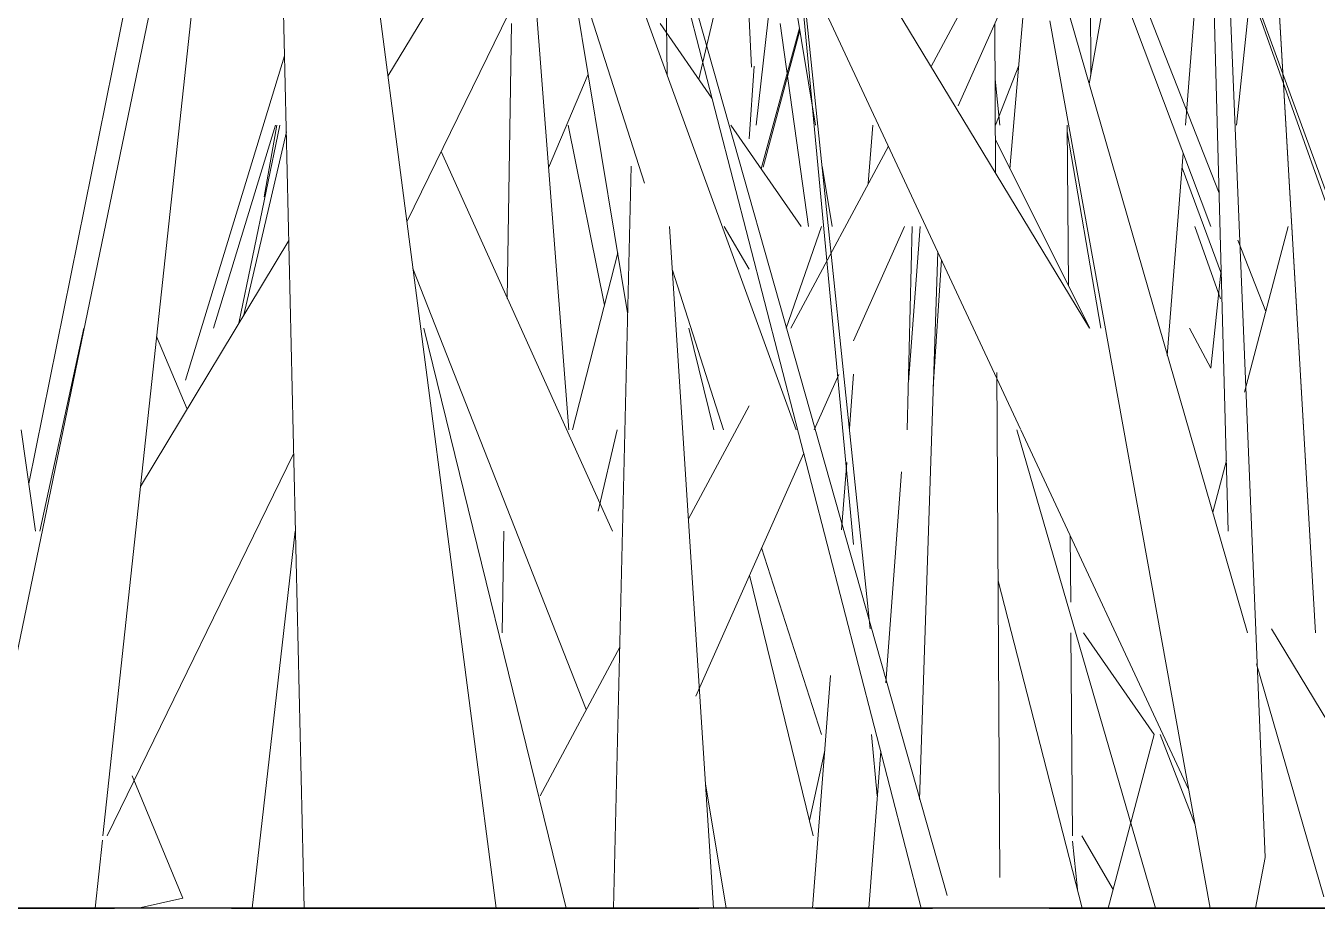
# Model space of a CAD drawing. Header units: millimetres. Extents: x -10020 to 20888, y -4665 to 12339.
# Drawn here: x 2388.27 to 2423.36, y 3048 to 3071.97 of the extents above; entities that cross this region are included whole.
import ezdxf

# ---------------------------------------------------------------- set-up
doc = ezdxf.new("R2010")
doc.units = ezdxf.units.MM
doc.linetypes.add('Grid Line 1_2_', pattern=[22.225, 12.7, -3.175, 3.175, -3.175])
doc.layers.add('G-IMPT', color=8, linetype='Continuous', lineweight=9)

# ---------------------------------------------------------------- blocks, each defined once
blk = doc.blocks.new('Grass Array - 25_dwg-V22-West')
at = {"layer": 'G-IMPT'}
for p, q in [((2421.946, 3049.378), (2419.748, 3102.931)), ((2395.828, 3048), (2394.722, 3096.612)), ((2420.018, 3092.846), (2420.945, 3058.239)), ((2398.623, 3066.642), (2410.957, 3091.91)), ((2394.771, 3091.347), (2388.346, 3059.539)), ((2395.842, 3088.006), (2401.05, 3048)), ((2423.315, 3055.48), (2421.438, 3087.678)), ((2406.342, 3084.258), (2398.108, 3070.604)), ((2386.593, 3048), (2394.022, 3083.922)), ((2413.309, 3048.341), (2404.187, 3080.559)), ((2423.315, 3055.48), (2421.853, 3080.567)), ((2405.698, 3070.637), (2405.551, 3080.385)), ((2415.296, 3061.016), (2406.292, 3080.311)), ((2407.46, 3079.794), (2417.175, 3063.757)), ((2410.764, 3057.877), (2408.67, 3080.052)), ((2429.981, 3049.962), (2419.479, 3078.753)), ((2393.332, 3077.521), (2390.362, 3049.962)), ((2421.47, 3055.48), (2415.124, 3077.468)), ((2419.781, 3069.275), (2420.431, 3077.434)), ((2421.166, 3069.275), (2422.03, 3077.533)), ((2403.511, 3076.657), (2409.199, 3060.998)), ((2416.659, 3076.667), (2420.471, 3066.516)), ((2420.699, 3067.427), (2417.079, 3076.64)), ((2407.923, 3076.374), (2406.559, 3070.52)), ((2405.083, 3067.693), (2402.804, 3074.793)), ((2405.725, 3074.608), (2412.602, 3048)), ((2407.987, 3070.847), (2407.795, 3074.793)), ((2408.12, 3069.275), (2408.733, 3074.793)), ((2409.724, 3069.275), (2408.818, 3074.793)), ((2414.972, 3074.793), (2412.867, 3070.868)), ((2417.207, 3070.619), (2417.194, 3074.793)), ((2404.622, 3064.177), (2402.93, 3074.401)), ((2409.28, 3074.192), (2411.216, 3055.589)), ((2413.602, 3069.793), (2415.671, 3074.445)), ((2415.013, 3068.085), (2415.526, 3074.118)), ((2402.047, 3073.656), (2403.024, 3060.998)), ((2417.764, 3073.725), (2417.166, 3070.393)), ((2421.463, 3073.166), (2430.4, 3048)), ((2401.353, 3064.566), (2401.467, 3072.034)), ((2401.353, 3064.566), (2401.467, 3072.034)), ((2405.507, 3072.034), (2406.913, 3070.01)), ((2408.772, 3072.034), (2409.537, 3066.516)), ((2414.624, 3067.967), (2414.6, 3072.034)), ((2416.093, 3072.109), (2420.454, 3048)), ((2409.292, 3071.908), (2408.249, 3068.089)), ((2408.305, 3068.132), (2409.302, 3071.843)), ((2395.301, 3071.156), (2392.607, 3062.342)), ((2402.475, 3068.11), (2403.549, 3070.658)), ((2407.923, 3068.902), (2408.057, 3070.873)), ((2414.62, 3069.275), (2415.252, 3070.892)), ((2414.609, 3070.524), (2414.736, 3069.275)), ((2393.369, 3063.757), (2395.056, 3069.275)), ((2394.059, 3063.891), (2395.175, 3069.275)), ((2394.745, 3067.329), (2395.086, 3069.275)), ((2403.009, 3069.275), (2403.99, 3064.386)), ((2407.424, 3069.275), (2409.342, 3066.516)), ((2411.284, 3069.275), (2411.161, 3067.686)), ((2416.567, 3069.275), (2416.6, 3064.915)), ((2394.197, 3064.119), (2395.348, 3069.093)), ((2414.619, 3068.874), (2417.179, 3063.757)), ((2417.482, 3063.757), (2416.569, 3069.101)), ((2404.207, 3058.239), (2399.556, 3068.553)), ((2411.708, 3068.705), (2409.055, 3063.757)), ((2419.283, 3063.017), (2419.72, 3068.515)), ((2404.716, 3068.157), (2404.239, 3048)), ((2410.178, 3066.516), (2409.908, 3068.156)), ((2419.688, 3068.11), (2420.757, 3065.227)), ((2406.958, 3048), (2405.764, 3066.516)), ((2407.923, 3065.362), (2407.246, 3066.516)), ((2407.923, 3065.361), (2407.246, 3066.516)), ((2409.887, 3066.516), (2408.935, 3063.757)), ((2410.764, 3063.411), (2412.145, 3066.516)), ((2412.219, 3060.998), (2412.357, 3066.516)), ((2412.569, 3066.516), (2412.252, 3062.289)), ((2420.733, 3064.552), (2420.04, 3066.516)), ((2422.571, 3066.516), (2421.385, 3062.023)), ((2395.415, 3066.14), (2391.385, 3059.457)), ((2421.963, 3064.21), (2421.202, 3066.144)), ((2403.121, 3060.998), (2404.353, 3065.801)), ((2412.555, 3050.953), (2413.048, 3065.833)), ((2398.788, 3065.374), (2403.499, 3053.395)), ((2413.148, 3065.618), (2412.926, 3062.155)), ((2420.475, 3062.667), (2420.754, 3065.338)), ((2407.232, 3060.998), (2405.84, 3065.335)), ((2389.843, 3063.757), (2388.651, 3058.239)), ((2399.088, 3063.757), (2402.953, 3048)), ((2406.286, 3063.757), (2406.962, 3060.998)), ((2420.475, 3062.667), (2419.896, 3063.757)), ((2391.824, 3063.533), (2392.653, 3061.559)), ((2414.737, 3048.831), (2414.656, 3062.549)), ((2409.691, 3060.998), (2410.358, 3062.5)), ((2410.764, 3062.511), (2410.65, 3061.03)), ((2407.923, 3061.647), (2406.276, 3058.574)), ((2388.141, 3060.998), (2388.529, 3058.239)), ((2404.34, 3060.998), (2403.825, 3058.788)), ((2418.97, 3048), (2415.199, 3060.998)), ((2419.868, 3051.236), (2415.304, 3060.998)), ((2390.482, 3049.962), (2395.547, 3060.34)), ((2406.473, 3053.764), (2409.407, 3060.361)), ((2410.579, 3060.107), (2410.439, 3058.282)), ((2420.893, 3060.159), (2420.524, 3058.76)), ((2412.069, 3059.852), (2411.639, 3054.126)), ((2395.588, 3058.239), (2394.421, 3048)), ((2401.215, 3055.48), (2401.257, 3058.239)), ((2401.215, 3055.48), (2401.257, 3058.239)), ((2416.651, 3058.118), (2416.664, 3056.315)), ((2409.889, 3052.721), (2408.263, 3057.788)), ((2407.932, 3057.044), (2409.669, 3049.962)), ((2414.69, 3056.896), (2416.978, 3048)), ((2422.121, 3055.592), (2423.86, 3052.721)), ((2416.671, 3055.48), (2416.712, 3049.962)), ((2417.011, 3055.48), (2418.928, 3052.721)), ((2404.407, 3055.088), (2402.243, 3051.052)), ((2423.541, 3048.308), (2421.713, 3054.64)), ((2410.134, 3054.317), (2409.649, 3048)), ((2411.408, 3051.053), (2411.251, 3052.721)), ((2418.929, 3052.721), (2417.683, 3048)), ((2420.044, 3050.266), (2419.096, 3052.721)), ((2409.565, 3050.385), (2409.978, 3052.281)), ((2411.499, 3052.267), (2411.179, 3048)), ((2391.161, 3051.592), (2392.532, 3048.273)), ((2407.299, 3048), (2406.74, 3051.376)), ((2417.817, 3048.507), (2416.963, 3049.962)), ((2417.817, 3048.507), (2416.963, 3049.962)), ((2390.349, 3049.845), (2390.15, 3048)), ((2416.713, 3049.823), (2416.846, 3048.517)), ((2421.946, 3049.378), (2421.687, 3048)), ((2391.321, 3048), (2392.532, 3048.273))]:
    blk.add_line(p, q, dxfattribs=at)
blk = doc.blocks.new('Grass Array - Grass Array-V25-West')
blk.add_blockref('Grass Array - 25_dwg-V22-West', (0, 0))

msp = doc.modelspace()

# ---------------------------------------------------------------- linework, layer by layer
msp.add_line((4710.823, 3048), (-7496.271, 3048))
at = {"linetype": 'Grid Line 1_2_'}
msp.add_line((-7496.271, 3048), (19186.713, 3048), dxfattribs=at)

# ---------------------------------------------------------------- block references
msp.add_blockref('Grass Array - Grass Array-V25-West', (0, 0))

doc.saveas('drawing.dxf')
